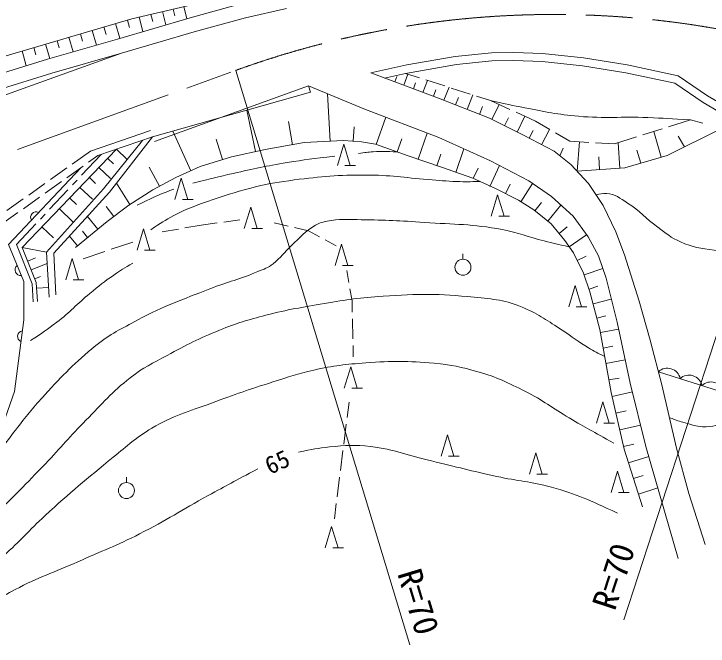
# Model space of a CAD drawing. Units: millimetres, scale not verified. Extents: x 40000 to 680000, y 20000 to 380000.
# Drawn here: x 213060 to 265130, y 263302 to 310694 of the extents above; entities that cross this region are included whole.
import ezdxf
from ezdxf.enums import TextEntityAlignment as Align

# ---------------------------------------------------------------- set-up
doc = ezdxf.new("R2010")
doc.units = ezdxf.units.MM
doc.header["$LTSCALE"] = 1000
doc.linetypes.add('CHAIN', pattern=[18.5, 12, -1.5, 3.5, -1.5])
for name, color, linetype, lineweight in [('M-BMK', 2, 'CHAIN', 13), ('M-STR-HTXT', 7, 'Continuous', 13), ('M-WORK', 1, 'Continuous', 13)]:
    doc.layers.add(name, color=color, linetype=linetype, lineweight=lineweight)
doc.styles.add('ＭＳ ゴシック', font='')
doc.styles.get('ＭＳ ゴシック').set_extended_font_data('MS Gothic')

msp = doc.modelspace()

# ---------------------------------------------------------------- linework, layer by layer
at = {"layer": 'M-BMK'}
msp.add_line((178551, 287941), (229700, 306459), dxfattribs=at)
msp.add_arc((253565, 240652), 70000, 74.12253, 109.93347, dxfattribs=at)
at = {"layer": 'M-STR-HTXT'}
for p, q in [((272716, 307982), (258805, 265275)), ((229700, 306459), (242746, 263391))]:
    msp.add_line(p, q, dxfattribs=at)
at = {"layer": 'M-WORK'}
for p, q in [((221906, 310326), (227800, 311700)), ((226293, 310405), (230168, 311469)), ((224218, 310865), (224450, 309867)), ((225016, 311051), (225132, 310552)), ((225814, 311237), (226026, 310327)), ((230436, 310402), (233502, 311099)), ((220830, 308810), (226293, 310405)), ((222467, 310457), (222722, 309363)), ((223342, 310661), (223470, 310114)), ((226593, 309347), (230436, 310402)), ((209760, 306769), (221906, 310326)), ((220689, 309970), (221013, 308864)), ((221574, 310229), (221736, 309676)), ((218928, 309454), (219251, 308354)), ((219809, 309712), (219970, 309162)), ((221137, 307754), (226593, 309347)), ((215587, 307295), (220830, 308810)), ((217178, 308941), (217499, 307848)), ((218053, 309198), (218213, 308651)), ((215438, 308432), (215757, 307344)), ((216308, 308687), (216467, 308143)), ((210490, 303922), (221137, 307754)), ((213669, 307914), (213993, 306808)), ((214554, 308173), (214716, 307620)), ((215900, 306241), (221137, 307754)), ((246166, 307491), (248874, 307769)), ((248874, 307769), (250566, 307809)), ((250566, 307809), (252717, 307730)), ((210930, 305873), (215587, 307295)), ((242542, 306873), (246166, 307491)), ((252717, 307730), (255783, 307391)), ((255783, 307391), (259069, 306873)), ((239825, 306272), (242542, 306873)), ((242440, 306236), (246247, 306896)), ((246247, 306896), (248912, 307170)), ((248912, 307170), (250562, 307209)), ((250562, 307209), (252673, 307131)), ((252673, 307131), (255704, 306796)), ((255704, 306796), (258959, 306283)), ((259069, 306873), (262872, 306057)), ((211139, 304786), (215900, 306241)), ((239825, 306272), (244902, 304380)), ((240859, 305886), (242440, 306236)), ((242305, 305347), (242615, 306180)), ((242440, 306236), (243485, 305901)), ((258959, 306283), (262632, 305495)), ((241639, 305596), (241794, 306012)), ((243744, 304811), (244079, 305711)), ((243961, 305748), (245390, 305290)), ((262872, 306057), (265082, 304564)), ((223596, 301118), (235168, 305308)), ((235168, 305308), (235305, 304827)), ((235168, 305308), (239316, 303577)), ((243025, 305079), (243192, 305529)), ((245311, 304218), (245697, 305192)), ((245866, 305138), (247294, 304680)), ((262632, 305495), (264761, 304057)), ((223445, 301470), (235305, 304827)), ((236789, 301154), (236592, 304697)), ((244529, 304519), (244712, 305010)), ((247055, 303528), (247487, 304618)), ((244902, 304380), (248725, 302867)), ((246183, 303873), (246399, 304418)), ((247770, 304527), (248815, 304192)), ((248815, 304192), (250270, 303527)), ((265082, 304564), (267133, 303349)), ((239316, 303577), (244922, 301433)), ((247985, 303160), (248215, 303741)), ((248908, 302776), (249464, 303896)), ((264761, 304057), (266842, 302824)), ((231177, 300368), (230520, 303473)), ((250725, 303320), (252181, 302655)), ((233967, 300890), (233656, 302636)), ((240228, 300911), (240958, 302949)), ((248725, 302867), (251294, 301592)), ((249853, 302307), (250146, 302898)), ((250797, 301839), (251383, 303019)), ((252181, 302655), (253257, 302026)), ((262152, 302228), (263813, 302753)), ((263813, 302753), (264731, 302491)), ((238517, 301156), (238594, 302235)), ((252637, 300891), (253236, 302038)), ((260245, 301624), (261675, 302077)), ((262056, 300083), (266129, 302093)), ((218800, 300412), (223296, 301947)), ((226321, 298933), (224980, 301904)), ((243374, 299793), (244057, 301764)), ((251294, 301592), (253584, 300398)), ((251720, 301370), (252019, 301943)), ((253689, 301773), (254766, 301143)), ((261617, 299954), (261054, 301880)), ((263358, 300725), (262878, 301539)), ((219362, 300075), (223445, 301470)), ((219790, 297579), (222702, 301216)), ((223445, 301470), (220229, 297335)), ((228710, 299779), (228237, 301293)), ((234841, 301045), (231915, 300525)), ((237779, 301209), (234841, 301045)), ((239144, 301111), (237779, 301209)), ((240185, 300927), (239144, 301111)), ((241799, 300348), (242151, 301330)), ((244922, 301433), (248800, 299677)), ((254766, 301143), (256186, 301060)), ((255299, 298906), (255494, 301101)), ((256686, 301031), (258107, 300948)), ((258107, 300948), (259768, 301474)), ((258521, 299131), (258388, 301037)), ((213692, 293171), (220760, 300553)), ((220757, 300550), (221554, 299787)), ((231915, 300525), (229379, 299988)), ((237335, 299333), (237815, 300933)), ((237815, 300933), (238295, 299333)), ((242634, 300049), (240185, 300927)), ((246198, 298813), (246810, 300579)), ((254006, 300062), (254264, 300626)), ((260076, 299504), (259794, 300467)), ((217426, 299433), (218800, 300412)), ((218138, 298601), (219595, 300155)), ((218656, 299572), (219362, 300075)), ((229379, 299988), (227038, 299257)), ((245127, 299215), (242634, 300049)), ((244786, 299303), (245092, 300186)), ((253584, 300398), (254838, 299402)), ((256996, 299024), (256929, 299978)), ((258886, 299156), (262056, 300083)), ((220098, 299861), (220528, 299449)), ((248800, 299677), (251677, 298190)), ((215798, 298272), (217019, 299143)), ((217027, 298412), (218249, 299282)), ((219439, 299173), (220299, 298348)), ((223986, 297775), (223214, 299210)), ((227038, 299257), (225201, 298427)), ((238695, 299333), (237895, 299333)), ((247479, 298369), (245127, 299215)), ((247501, 298359), (247873, 299137)), ((248747, 297763), (249491, 299320)), ((254838, 299402), (256152, 297988)), ((255299, 298906), (258886, 299156)), ((218726, 298429), (219191, 297984)), ((225201, 298427), (223477, 297501)), ((225137, 296773), (225617, 298373)), ((225617, 298373), (226097, 296773)), ((249143, 297623), (247479, 298369)), ((214169, 297112), (215390, 297982)), ((215398, 297251), (216620, 298121)), ((217454, 297872), (217796, 298237)), ((221767, 296407), (220744, 298007)), ((249924, 297200), (250275, 297936)), ((251088, 296614), (251962, 297991)), ((251677, 298190), (253385, 296995)), ((256152, 297988), (257267, 296336)), ((215498, 292845), (219790, 297579)), ((215743, 296049), (217112, 297507)), ((220229, 297335), (216059, 292758)), ((218014, 297685), (218944, 296795)), ((223477, 297501), (221673, 296346)), ((250898, 296734), (249143, 297623)), ((212540, 295951), (213761, 296822)), ((213769, 296091), (214991, 296961)), ((217245, 296881), (217747, 296401)), ((248863, 295540), (249343, 297140)), ((249343, 297140), (249823, 295540)), ((253385, 296995), (255018, 295532)), ((221673, 296346), (220063, 295143)), ((226497, 296773), (225697, 296773)), ((252065, 295994), (250898, 296734)), ((252135, 295938), (252624, 296544)), ((253106, 295154), (254085, 296368)), ((257267, 296336), (258203, 294345)), ((212140, 294930), (213362, 295800)), ((216475, 296078), (217480, 295116)), ((220546, 295504), (219977, 296265)), ((230342, 294602), (230822, 296202)), ((230822, 296202), (231302, 294602)), ((253355, 294953), (252065, 295994)), ((215059, 295319), (215401, 295684)), ((219355, 294561), (218570, 295514)), ((228802, 295090), (229998, 295246)), ((250223, 295540), (249423, 295540)), ((255018, 295532), (256140, 293971)), ((213260, 293401), (214717, 294955)), ((220063, 295143), (217673, 293176)), ((225894, 294653), (227111, 294868)), ((227111, 294868), (228307, 295025)), ((232587, 295027), (233627, 294785)), ((254388, 293718), (253355, 294953)), ((253955, 294236), (254556, 294740)), ((215171, 294716), (216022, 293901)), ((218592, 293933), (218200, 294410)), ((222295, 292993), (222775, 294593)), ((222775, 294593), (223255, 292993)), ((224184, 294350), (225401, 294566)), ((231702, 294602), (230902, 294602)), ((234114, 294672), (235155, 294430)), ((235155, 294430), (235970, 293991)), ((258203, 294345), (258860, 292632)), ((217829, 293305), (217225, 294038)), ((236411, 293754), (237226, 293315)), ((255028, 292786), (254388, 293718)), ((254716, 293241), (256009, 294128)), ((256140, 293971), (256921, 292557)), ((214420, 290453), (213260, 293401)), ((214743, 290559), (213692, 293171)), ((213692, 293171), (215498, 292845)), ((220359, 293046), (221994, 293594)), ((237146, 291822), (237626, 293422)), ((237626, 293422), (238106, 291822)), ((215715, 289453), (215498, 292845)), ((216059, 292758), (216200, 289637)), ((218250, 292339), (219885, 292887)), ((223655, 292993), (222855, 292993)), ((246744, 292300), (246744, 292700)), ((255776, 291257), (255028, 292786)), ((214097, 292166), (214692, 292405)), ((216952, 290761), (217432, 292361)), ((217432, 292361), (217912, 290761)), ((255312, 292205), (255985, 292534)), ((256921, 292557), (257481, 290890)), ((258860, 292632), (259955, 289168)), ((214363, 291503), (215553, 291982)), ((238506, 291822), (237706, 291822)), ((255823, 291122), (257236, 291619)), ((238022, 291463), (238179, 290565)), ((256264, 289870), (255776, 291257)), ((214632, 290835), (215050, 291003)), ((214830, 289140), (214743, 290559)), ((218312, 290761), (217512, 290761)), ((257481, 290890), (258303, 287586)), ((214495, 289120), (214420, 290453)), ((214769, 290138), (215668, 290193)), ((238264, 290072), (238421, 289173)), ((254684, 288746), (255164, 290346)), ((255164, 290346), (255644, 288746)), ((256199, 290054), (256866, 290289)), ((257006, 287033), (256264, 289870)), ((238421, 289173), (238441, 288332)), ((256501, 288963), (257870, 289322)), ((259955, 289168), (260772, 286241)), ((256044, 288746), (255244, 288746)), ((256783, 287886), (257456, 288062)), ((238453, 287832), (238488, 286333)), ((258303, 287586), (259286, 283009)), ((257859, 282302), (257006, 287033)), ((257047, 286805), (258417, 287052)), ((260772, 286241), (261668, 282876)), ((238500, 285833), (238520, 284992)), ((257256, 285647), (257980, 285777)), ((257465, 284489), (258912, 284750)), ((237841, 282641), (238321, 284241)), ((238321, 284241), (238801, 282641)), ((257688, 283251), (258462, 283391)), ((259286, 283009), (260469, 278254)), ((261668, 282876), (262763, 278137)), ((239201, 282641), (238401, 282641)), ((258835, 278059), (257859, 282302)), ((257925, 282016), (259458, 282368)), ((238202, 281587), (238056, 280436)), ((256758, 280010), (257238, 281610)), ((257238, 281610), (257718, 280010)), ((258213, 280763), (258996, 280943)), ((237994, 279940), (237806, 278452)), ((258118, 280010), (257318, 280010)), ((258501, 279511), (260067, 279871)), ((245107, 277538), (245587, 279138)), ((245587, 279138), (246067, 277538)), ((258789, 278261), (259570, 278440)), ((260201, 273742), (258835, 278059)), ((260469, 278254), (262883, 269865)), ((262763, 278137), (263679, 274732)), ((237743, 277956), (237555, 276467)), ((246467, 277538), (245667, 277538)), ((251728, 276184), (252208, 277784)), ((252208, 277784), (252688, 276184)), ((259159, 277033), (260688, 277517)), ((253088, 276184), (252288, 276184)), ((257859, 274824), (258339, 276424)), ((258339, 276424), (258819, 274824)), ((259529, 275865), (260260, 276096)), ((221501, 275565), (221501, 275965)), ((237492, 275971), (237305, 274483)), ((259899, 274696), (261360, 275158)), ((259219, 274824), (258419, 274824)), ((263679, 274732), (264913, 270929)), ((237242, 273987), (237097, 272836)), ((236414, 270679), (236894, 272279)), ((236894, 272279), (237374, 270679)), ((237774, 270679), (236974, 270679))]:
    msp.add_line(p, q, dxfattribs=at)
for points in [[(218070, 299155), (212659, 293405), (213797, 290625), (213797, 287764), (213111, 282387), (212257, 279972), (211111, 278046), (208867, 275022), (207477, 273315), (206404, 272437), (203722, 270705), (199454, 268340), (195528, 266340), (192041, 264706), (186017, 261951)], [(291689, 275274), (271180, 280770), (261402, 283872)]]:
    msp.add_lwpolyline(points, dxfattribs=at)
for centre in [(246744, 291700), (221501, 274965)]:
    msp.add_circle(centre, 600, dxfattribs=at)
for centre, radius, start, end in [((214729, 295434), 417, 62.9991, 210.4787), ((213565, 291501), 417, 128.5223, 276.0019), ((213756, 286520), 417, 98.9807, 246.4603), ((262072, 283155), 981, 11.753, 133.0464), ((263702, 282638), 981, 11.753, 133.0464), ((265331, 282121), 981, 11.753, 133.0464)]:
    msp.add_arc(centre, radius, start, end, dxfattribs=at)
for points, knots in [([(248815, 304192), (250044, 303913), (250378, 303846), (251386, 303653), (252949, 303353), (253825, 303157), (255410, 303018), (257431, 302842), (258577, 303005), (260604, 302921), (261858, 302869), (262266, 302851), (263813, 302753)], [0, 0, 0, 0, 1, 1, 1, 2, 2, 2, 3, 3, 3, 4, 4, 4, 4]), ([(226489, 298003), (227940, 298377), (228329, 298471), (229515, 298740), (231082, 299094), (231962, 299288), (233547, 299546), (234941, 299773), (235415, 299831), (237131, 300024)], [0, 0, 0, 0, 1, 1, 1, 2, 2, 2, 3, 3, 3, 3]), ([(238913, 300223), (239428, 300306), (239583, 300322), (240015, 300356), (240710, 300411), (240963, 300385), (241799, 300348)], [0, 0, 0, 0, 1, 1, 1, 2, 2, 2, 2]), ([(223336, 294515), (224108, 295049), (224365, 295201), (225062, 295577), (226154, 296168), (226835, 296364), (228009, 296772), (229231, 297197), (229925, 297414), (231181, 297727), (232300, 298007), (232944, 298099), (234088, 298245), (236176, 298512), (237359, 298623), (239464, 298617), (241289, 298611), (242304, 298417), (244124, 298285), (244969, 298224), (245440, 298149), (246287, 298126), (246960, 298107), (247190, 298108), (248010, 298131)], [0, 0, 0, 0, 1, 1, 1, 2, 2, 2, 3, 3, 3, 4, 4, 4, 5, 5, 5, 6, 6, 6, 7, 7, 7, 8, 8, 8, 8]), ([(222307, 296350), (222732, 296568), (222851, 296623), (223203, 296788), (223913, 297122), (224162, 297209), (225055, 297565)], [0, 0, 0, 0, 1, 1, 1, 2, 2, 2, 2]), ([(256725, 297140), (257044, 297227), (257201, 297232), (257509, 297222), (258181, 297202), (258510, 296873), (259081, 296518), (260045, 295917), (260428, 295362), (261357, 294708), (262005, 294251), (262330, 293916), (263058, 293602), (263989, 293202), (264573, 293116), (265578, 292984), (266957, 292804), (267751, 292856), (269139, 292952), (270395, 293039), (271087, 293211), (272341, 293326), (274571, 293530), (275827, 293756), (278064, 293667), (279770, 293600), (280789, 293573), (282372, 292936), (283851, 292340), (284654, 291869), (285884, 290855), (286808, 290094), (287191, 289514), (287916, 288562), (288709, 287523), (289049, 286864), (289705, 285733), (290372, 284582), (290575, 284173), (291297, 282721)], [0, 0, 0, 0, 1, 1, 1, 2, 2, 2, 3, 3, 3, 4, 4, 4, 5, 5, 5, 6, 6, 6, 7, 7, 7, 8, 8, 8, 9, 9, 9, 10, 10, 10, 11, 11, 11, 12, 12, 12, 13, 13, 13, 13]), ([(181551, 254306), (182599, 255281), (182873, 255544), (183701, 256357), (184840, 257474), (185378, 258200), (186549, 259284), (187609, 260266), (188253, 260772), (189456, 261574), (191234, 262758), (192378, 263179), (194274, 264162), (195886, 264998), (196854, 265342), (198436, 266233), (199782, 266991), (200507, 267470), (201781, 268343), (203328, 269404), (204226, 269965), (205664, 271171), (206714, 272051), (207283, 272572), (208232, 273560), (209458, 274835), (210118, 275577), (211239, 276945), (212094, 277988), (212490, 278638), (213330, 279693), (214107, 280669), (214536, 281224), (215381, 282142), (216784, 283669), (217600, 284511), (219204, 285826), (220324, 286744), (221094, 287071), (222369, 287757), (224391, 288845), (225628, 289250), (227765, 290087), (229158, 290632), (229996, 290788), (231369, 291381), (231826, 291578), (232110, 291655), (232504, 291958), (233106, 292421), (233320, 292818), (233878, 293332), (234552, 293954), (234884, 294376), (235670, 294846), (236095, 295099), (236396, 295128), (236885, 295204), (237746, 295338), (238244, 295277), (239115, 295264), (240960, 295236), (241993, 295189), (243834, 295065), (246125, 294910), (247431, 294950), (249688, 294527), (250940, 294293), (251596, 293971), (252834, 293671), (253567, 293493), (253808, 293436), (254716, 293241)], [0, 0, 0, 0, 1, 1, 1, 2, 2, 2, 3, 3, 3, 4, 4, 4, 5, 5, 5, 6, 6, 6, 7, 7, 7, 8, 8, 8, 9, 9, 9, 10, 10, 10, 11, 11, 11, 12, 12, 12, 13, 13, 13, 14, 14, 14, 15, 15, 15, 16, 16, 16, 17, 17, 17, 18, 18, 18, 19, 19, 19, 20, 20, 20, 21, 21, 21, 22, 22, 22, 23, 23, 23, 24, 24, 24, 24]), ([(214303, 286200), (215254, 286815), (215527, 287007), (216274, 287574), (217301, 288354), (217765, 288928), (218763, 289745), (219446, 290303), (219825, 290624), (220555, 291118), (221102, 291489), (221298, 291611), (221989, 292014)], [0, 0, 0, 0, 1, 1, 1, 2, 2, 2, 3, 3, 3, 4, 4, 4, 4]), ([(195409, 258335), (196116, 259159), (196319, 259379), (196923, 260028), (197956, 261139), (198563, 261739), (199690, 262756), (201017, 263953), (201799, 264581), (203175, 265723), (204839, 267103), (205846, 267786), (207476, 269207), (209122, 270643), (209974, 271525), (211538, 273050), (213081, 274555), (213927, 275418), (215420, 276973), (216629, 278230), (217248, 278991), (218467, 280238), (219724, 281524), (220376, 282314), (221792, 283424), (222786, 284203), (223454, 284486), (224560, 285096), (226049, 285918), (226909, 286341), (228482, 286988), (229804, 287532), (230585, 287740), (231967, 288103), (233654, 288546), (234627, 288687), (236347, 288979), (238055, 289270), (239019, 289419), (240748, 289537), (243409, 289718), (244924, 289732), (247577, 289457), (249057, 289304), (249936, 289251), (251301, 288661), (252497, 288144), (253088, 287688), (254188, 286988), (254972, 286489), (255355, 286120), (256159, 285654), (256625, 285385), (256790, 285291), (257372, 285002)], [0, 0, 0, 0, 1, 1, 1, 2, 2, 2, 3, 3, 3, 4, 4, 4, 5, 5, 5, 6, 6, 6, 7, 7, 7, 8, 8, 8, 9, 9, 9, 10, 10, 10, 11, 11, 11, 12, 12, 12, 13, 13, 13, 14, 14, 14, 15, 15, 15, 16, 16, 16, 17, 17, 17, 18, 18, 18, 18]), ([(199046, 258572), (199915, 259829), (200183, 260230), (201047, 261180), (201835, 262047), (202323, 262494), (203217, 263251), (204432, 264279), (205208, 264735), (206502, 265660), (207626, 266463), (208311, 266835), (209410, 267671), (210579, 268561), (211199, 269105), (212297, 270081), (213558, 271203), (214158, 271946), (215403, 273087), (217338, 274862), (218474, 275800), (220510, 277458), (221609, 278352), (222194, 278909), (223407, 279638), (225034, 280616), (226115, 280841), (227887, 281520), (229662, 282199), (230677, 282526), (232487, 283103), (233674, 283481), (234332, 283728), (235550, 283992), (237059, 284319), (237925, 284429), (239466, 284536), (241460, 284676), (242592, 284678), (244583, 284503), (245885, 284389), (246612, 284227), (247869, 283866), (249317, 283451), (250086, 283068), (251433, 282393), (252774, 281720), (253423, 281160), (254718, 280402), (256013, 279643), (256439, 279408), (258063, 278510)], [0, 0, 0, 0, 1, 1, 1, 2, 2, 2, 3, 3, 3, 4, 4, 4, 5, 5, 5, 6, 6, 6, 7, 7, 7, 8, 8, 8, 9, 9, 9, 10, 10, 10, 11, 11, 11, 12, 12, 12, 13, 13, 13, 14, 14, 14, 15, 15, 15, 16, 16, 16, 17, 17, 17, 17]), ([(262234, 280424), (262780, 280221), (262940, 280164), (263403, 280033), (263908, 279891), (264191, 279778), (264715, 279741), (265501, 279685), (265931, 279986), (266720, 279979), (267779, 279969), (268380, 279918), (269418, 279708), (270627, 279463), (271296, 279271), (272464, 278873), (274129, 278307), (275004, 277833), (276659, 277237), (279074, 276366), (280431, 275879), (282902, 275178), (284771, 274647), (285850, 274472), (287746, 274050), (288679, 273843), (289230, 273839), (290142, 273552), (290840, 273332), (291096, 273231), (291889, 272875)], [0, 0, 0, 0, 1, 1, 1, 2, 2, 2, 3, 3, 3, 4, 4, 4, 5, 5, 5, 6, 6, 6, 7, 7, 7, 8, 8, 8, 9, 9, 9, 10, 10, 10, 10]), ([(234411, 277840), (235484, 278074), (235823, 278133), (236741, 278229), (237936, 278353), (238624, 278406), (239817, 278259), (241637, 278033), (242602, 277606), (244387, 277183), (246300, 276730), (247362, 276432), (249285, 276018), (250877, 275676), (251805, 275641), (253377, 275212), (255383, 274664), (256100, 274296), (258335, 273271)], [0, 0, 0, 0, 1, 1, 1, 2, 2, 2, 3, 3, 3, 4, 4, 4, 5, 5, 5, 6, 6, 6, 6]), ([(208247, 263594), (209081, 264609), (209387, 264952), (210248, 265684), (211271, 266555), (211960, 266905), (213145, 267536), (214925, 268483), (216025, 268803), (217864, 269627), (219675, 270438), (220726, 270817), (222494, 271718), (224542, 272760), (225613, 273486), (227631, 274585), (229084, 275376), (229549, 275626), (231364, 276586)], [0, 0, 0, 0, 1, 1, 1, 2, 2, 2, 3, 3, 3, 4, 4, 4, 5, 5, 5, 6, 6, 6, 6])]:
    msp.add_open_spline(points, degree=3, knots=knots, dxfattribs=at)

# ---------------------------------------------------------------- texts
at = {"layer": 'M-STR-HTXT', "style": 'ＭＳ ゴシック'}
for rotation, p in [(71.959, (258036, 268534)), (286.853, (243405, 266632))]:
    msp.add_text('R=70', height=1833, rotation=rotation, dxfattribs=at).set_placement(p, align=Align.MIDDLE_CENTER)
at = {"layer": 'M-WORK', "style": 'ＭＳ ゴシック'}
msp.add_text('65', height=1320, rotation=24.605, dxfattribs=at).set_placement((232813, 277109), align=Align.MIDDLE_CENTER)

doc.saveas('drawing.dxf')
